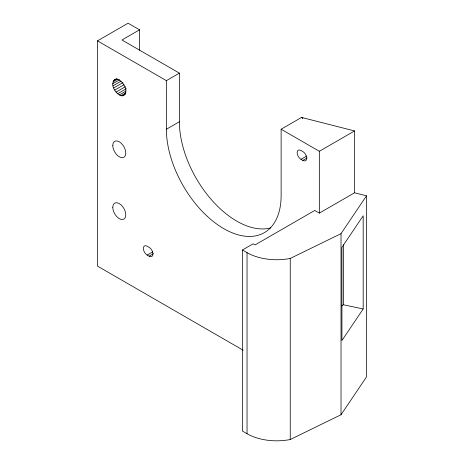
<?xml version="1.0" encoding="UTF-8"?>
<svg xmlns="http://www.w3.org/2000/svg" width="464" height="464" viewBox="0 0 464 464"><rect width="100%" height="100%" fill="white"/><g stroke="black" fill="none" stroke-linecap="round" stroke-linejoin="round"><path stroke-width="0.7" d="M112.787 83.706C114.573 72.256 126.95 85.011 125.79 91.217C124.004 102.666 111.633 89.917 112.787 83.706L119.602 79.773M242.452 249.992L247.045 252.642A41.951 24.221 0 0 0 290.249 258.442L341.023 233.653L366.514 195.814L354.571 192.775L319.336 213.115L314.743 210.465L255.072 244.917L253.164 243.809L242.452 249.992L242.452 431.079L247.045 433.73A41.951 24.221 0 0 0 290.249 439.524L341.023 414.741L366.514 376.901L366.514 195.814M363.179 308.972L341.922 340.53L341.922 247.341L363.179 215.783L363.179 308.972L343.412 304.773L341.527 305.863M243.142 350.21L97.486 266.116L97.486 40.867L128.087 23.2L139.56 29.824L139.56 50.106M139.56 29.824L121.968 39.985L179.382 73.132L179.382 121.754A81.142 46.847 60 0 0 210.888 199.079A81.142 46.847 60 0 0 270.802 227.859M113.657 80.458L116.754 78.671M113.007 81.89L117.96 79.031M113.007 85.782L121.058 81.13M113.657 87.963L122.948 82.604M114.689 90.115L123.981 84.755M116.041 92.087L125.326 86.727M117.607 93.745L126.278 88.74M119.289 94.969L126.104 91.037M120.971 95.688L125.93 92.829M122.542 95.839L125.64 94.053M97.486 40.867L166.379 80.637L179.382 73.132M354.571 192.775L354.571 130.941L301.554 117.427L281.126 129.224L281.126 195.512A81.142 46.847 60 0 1 223.752 228.636A81.142 46.847 60 0 1 166.379 129.265L179.382 121.754M300.974 159.32L302.888 160.428A5.411 3.12 60 0 0 306.71 158.218A5.411 3.12 60 0 0 302.888 151.595L300.974 150.487A5.411 3.12 60 0 0 297.151 152.697A5.411 3.12 60 0 0 300.974 159.32L306.617 156.066M302.888 160.428L307.203 157.934M281.126 129.224L319.336 151.281L354.571 130.941M147.192 255.067L149.106 256.169A5.411 3.12 60 0 0 152.929 253.959A5.411 3.12 60 0 0 149.106 247.335L147.192 246.233A5.411 3.12 60 0 0 143.37 248.437A5.411 3.12 60 0 0 147.192 255.067L152.766 251.848M149.106 256.169L153.439 253.663M302.777 118.204L301.554 117.427L302.754 118.245M343.412 244.812L343.412 304.773M341.023 233.653L341.023 414.741M319.336 151.281L319.336 213.115M290.249 258.442L290.249 439.524M247.045 252.642L247.045 433.73M166.379 80.637L166.379 129.265M112.787 145.539A9.193 5.307 60 0 0 122.542 157.673A9.193 5.307 60 0 0 122.542 144.669A9.193 5.307 60 0 0 112.787 145.539M112.787 207.373A9.193 5.307 60 0 0 122.542 219.507A9.193 5.307 60 0 0 122.542 206.503A9.193 5.307 60 0 0 112.787 207.373"/></g></svg>
